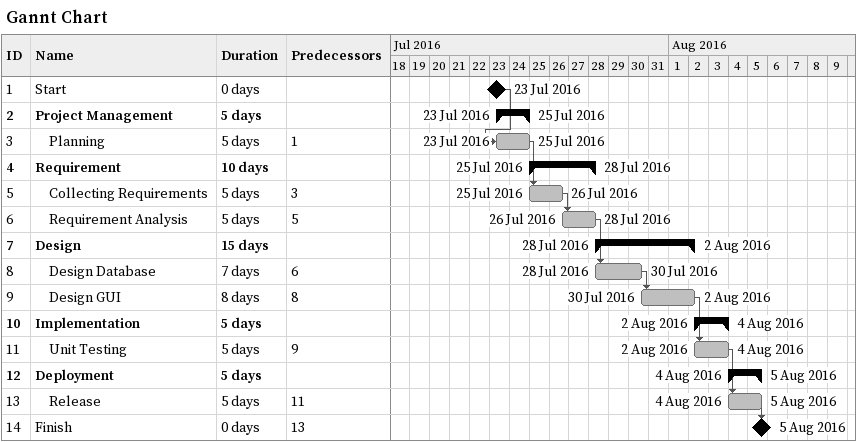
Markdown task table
Gannt Chart

| ID | Level | Task | Duration | Start | Finish | Predecessors |
|---|---|---|---|---|---|---|
| 1 | 1 | Start | 0d | 2016-07-23 | 2016-07-23 |  |
| 2 | 1 | **Project Management** | 5d | 2016-07-23 | 2016-07-25 |  |
| 3 | 2 | Planning | 5d | 2016-07-23 | 2016-07-25 | 1 |
| 4 | 1 | **Requirement** | 10d | 2016-07-25 | 2016-07-28 |  |
| 5 | 2 | Collecting Requirements | 5d | 2016-07-25 | 2016-07-26 | 3 |
| 6 | 2 | Requirement Analysis | 5d | 2016-07-26 | 2016-07-28 | 5 |
| 7 | 1 | **Design** | 15d | 2016-07-28 | 2016-08-02 |  |
| 8 | 2 | Design Database | 7d | 2016-07-28 | 2016-07-30 | 6 |
| 9 | 2 | Design GUI | 8d | 2016-07-30 | 2016-08-02 | 8 |
| 10 | 1 | **Implementation** | 5d | 2016-08-02 | 2016-08-04 |  |
| 11 | 2 | Unit Testing | 5d | 2016-08-02 | 2016-08-04 | 9 |
| 12 | 1 | **Deployment** | 5d | 2016-08-04 | 2016-08-05 |  |
| 13 | 2 | Release | 5d | 2016-08-04 | 2016-08-05 | 11 |
| 14 | 1 | Finish | 0d | 2016-08-05 | 2016-08-05 | 13 |
